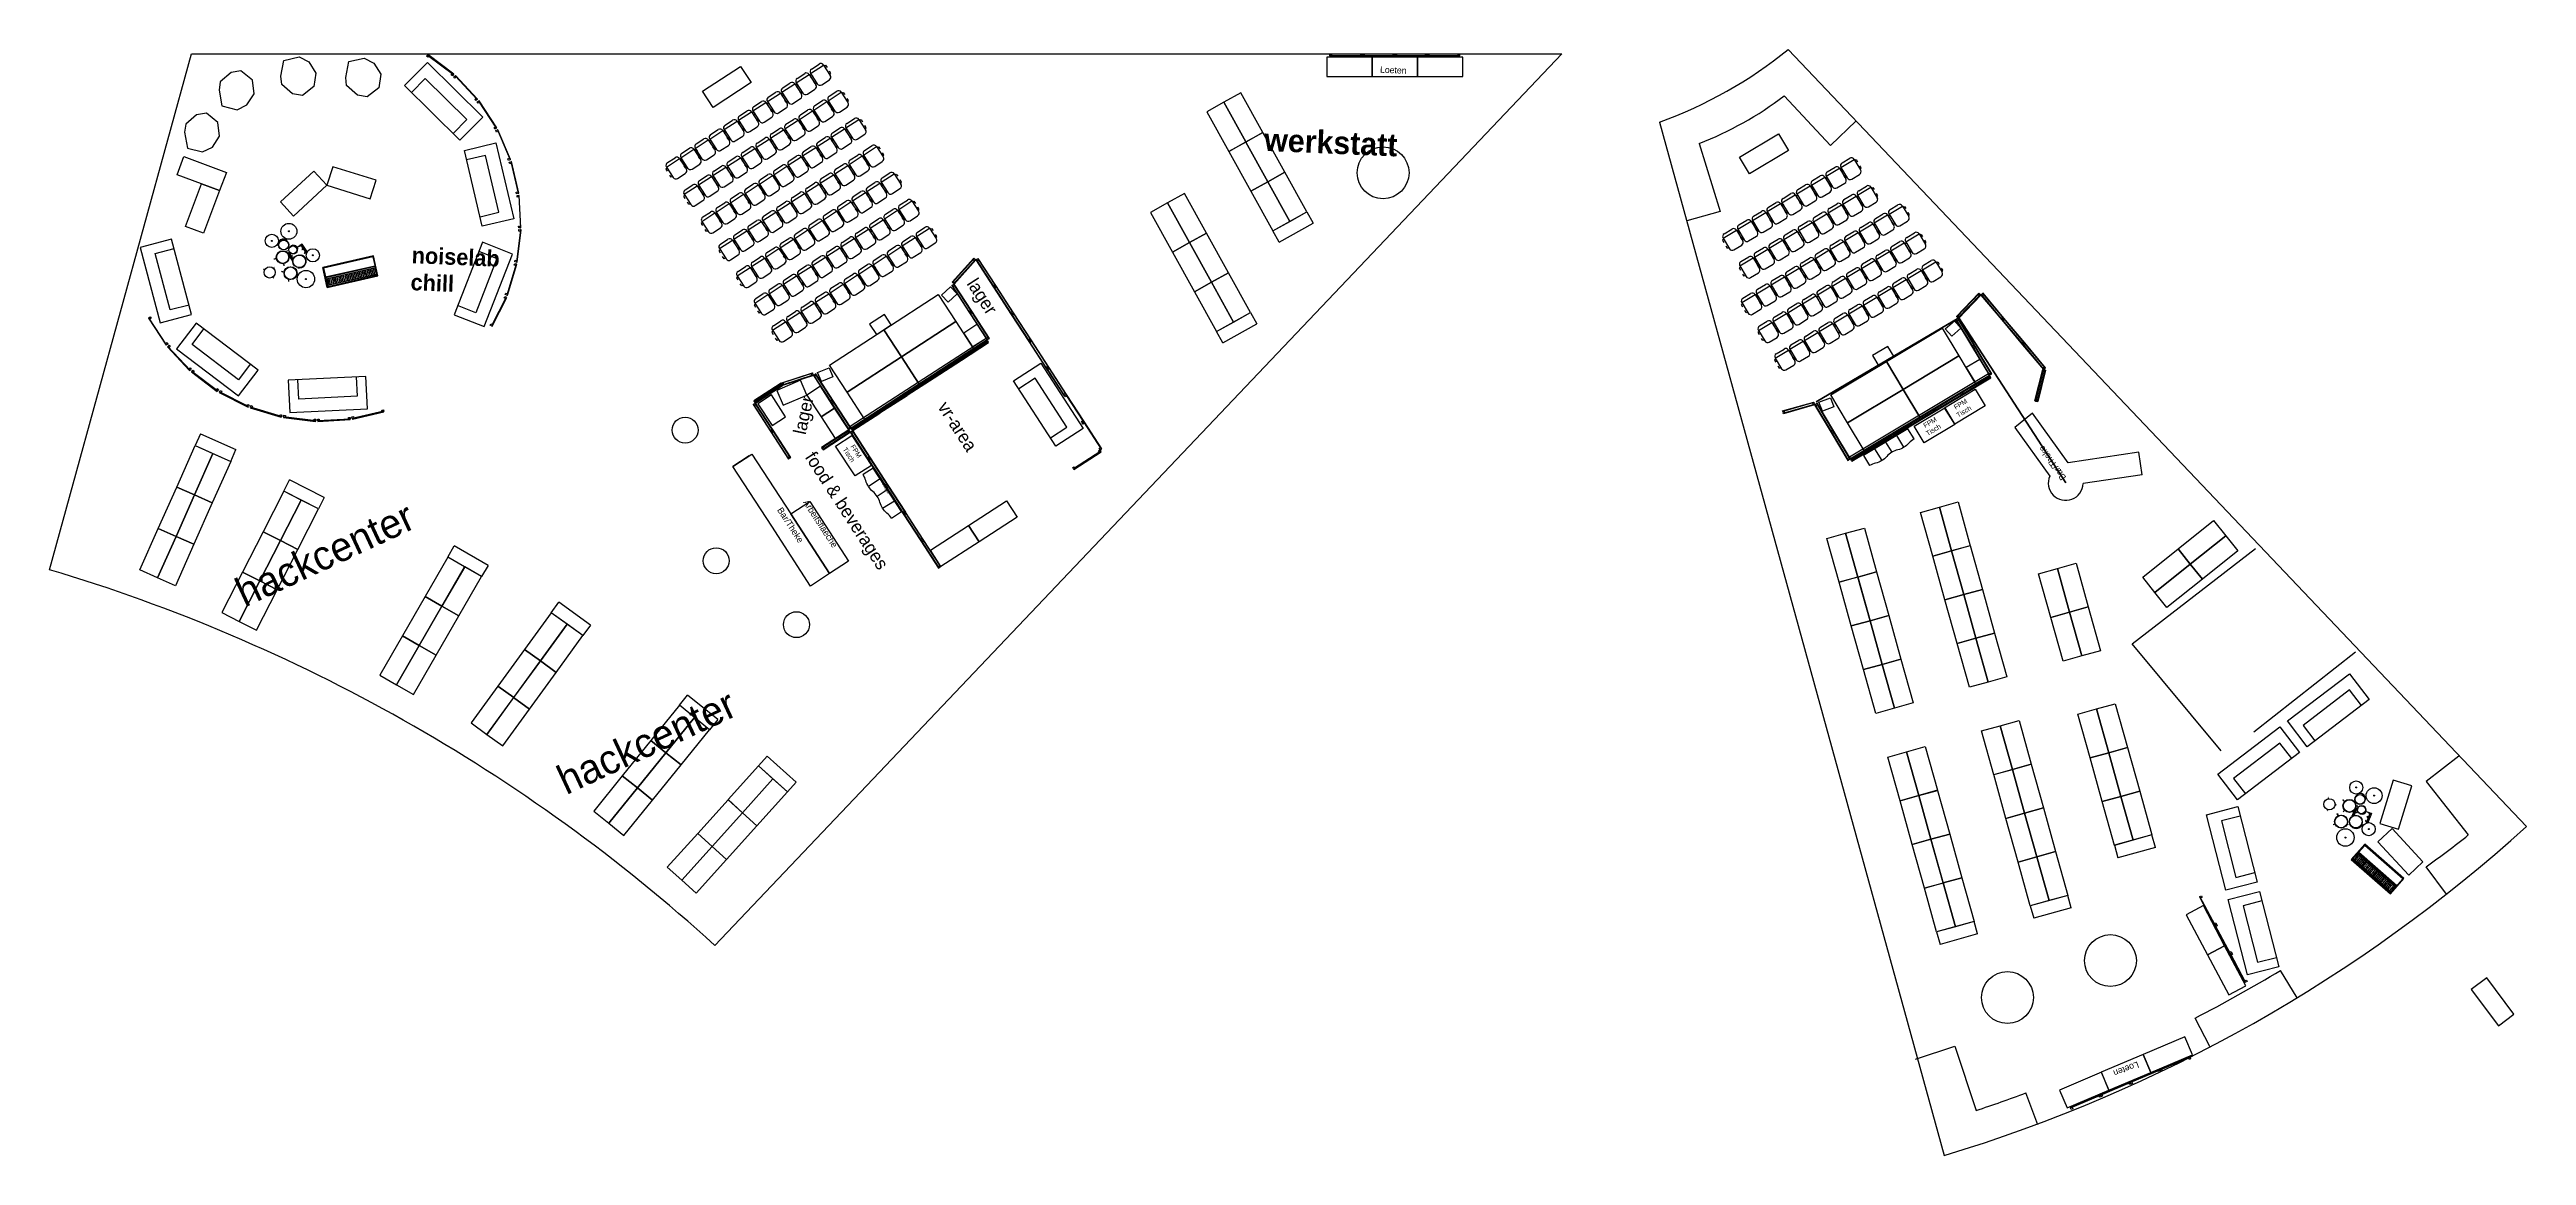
# Model space of a CAD drawing. Header units: millimetres. Extents: x 0 to 764, y -341 to 0.
import ezdxf

# ---------------------------------------------------------------- set-up
doc = ezdxf.new("R2010")
doc.units = ezdxf.units.MM
doc.layers.get('0').update_dxf_attribs({"lineweight": 25, "true_color": 0xffffff})
for name, color, linetype, lineweight, true_color in [('buildup', 2, 'Continuous', 25, 0xffff00), ('CZ.NOISELAB', 7, 'Continuous', 25, 0x000000), ('CZ.THEKE', 7, 'Continuous', 25, 0x000000), ('CZ.WERKSTATT', 7, 'Continuous', 25, 0x000000), ('einhausung lounge', 7, 'Continuous', 25, 0x000000), ('HILFE-radius', 7, 'Continuous', 25, 0x000000), ('text', 7, 'Continuous', 25, 0x000000), ('truss', 30, 'Continuous', 100, 0xff7f00)]:
    doc.layers.add(name, color=color, linetype=linetype, lineweight=lineweight, true_color=true_color)
doc.styles.add('textstyle11', font='')
doc.styles.add('textstyle12', font='')
doc.styles.add('textstyle13', font='')
doc.styles.add('textstyle14', font='')
doc.styles.add('textstyle15', font='')
doc.styles.add('textstyle16', font='')
doc.styles.add('textstyle17', font='')
doc.styles.add('textstyle18', font='')
doc.styles.add('textstyle19', font='')
doc.styles.add('textstyle20', font='')
doc.styles.add('textstyle21', font='')
doc.styles.add('textstyle22', font='')
doc.styles.add('textstyle23', font='')
doc.styles.add('textstyle24', font='')
doc.styles.add('textstyle25', font='')
doc.styles.add('textstyle26', font='')
doc.styles.get('textstyle11').set_extended_font_data('Modern LED Board-7')
doc.styles.get('textstyle12').set_extended_font_data('Modern LED Board-7')
doc.styles.get('textstyle13').set_extended_font_data('Modern LED Board-7')
doc.styles.get('textstyle14').set_extended_font_data('Modern LED Board-7')
doc.styles.get('textstyle15').set_extended_font_data('Modern LED Board-7')
doc.styles.get('textstyle16').set_extended_font_data('Modern LED Board-7')
doc.styles.get('textstyle17').set_extended_font_data('Modern LED Board-7')
doc.styles.get('textstyle18').set_extended_font_data('Modern LED Board-7')
doc.styles.get('textstyle19').set_extended_font_data('Modern LED Board-7')
doc.styles.get('textstyle20').set_extended_font_data('Modern LED Board-7')
doc.styles.get('textstyle21').set_extended_font_data('Modern LED Board-7')
doc.styles.get('textstyle22').set_extended_font_data('Modern LED Board-7')
doc.styles.get('textstyle23').set_extended_font_data('Modern LED Board-7')
doc.styles.get('textstyle24').set_extended_font_data('Modern LED Board-7')
doc.styles.get('textstyle25').set_extended_font_data('Modern LED Board-7')
doc.styles.get('textstyle26').set_extended_font_data('Modern LED Board-7')

# ---------------------------------------------------------------- blocks, each defined once
blk = doc.blocks.new('tisch60x140')
for p, q in [((600, 0), (0, 0)), ((0, 0), (0, -1400)), ((600, -1400), (600, 0)), ((0, -1400), (600, -1400))]:
    blk.add_line(p, q)
blk = doc.blocks.new('buehnenplatte')
for p, q in [((2000, 0), (0, 0)), ((0, 0), (0, -1000)), ((2000, -1000), (2000, 0)), ((0, -1000), (2000, -1000))]:
    blk.add_line(p, q)
blk = doc.blocks.new('trennwand')
for p, q in [((0, 0), (1000, 0)), ((0, -19), (0, 0)), ((1000, 0), (1000, -19)), ((1000, -19), (0, -19)), ((50, -19), (0, -19)), ((0, -19), (0, -69)), ((0, -69), (1000, -69)), ((0, -88), (0, -69)), ((0, -69), (50, -69)), ((1000, -88), (0, -88)), ((50, -69), (50, -19)), ((1000, -18.5), (950, -18.5)), ((950, -18.5), (950, -68.5)), ((950, -68.5), (1000, -68.5)), ((1000, -68.5), (1000, -18.5)), ((1000, -69), (1000, -88))]:
    blk.add_line(p, q)
blk = doc.blocks.new('3ersofa')
for p, q in [((2400, 0), (0, 0)), ((0, 0), (0, -1000)), ((2400, -1000), (2400, 0)), ((300, -1000), (300, -400)), ((300, -400), (2100, -400)), ((2100, -400), (2100, -1000)), ((0, -1000), (2400, -1000))]:
    blk.add_line(p, q)
blk = doc.blocks.new('trennwand niedrig')
for p, q in [((0, -19), (0, 0)), ((0, 0), (1000, 0)), ((1000, 0), (1000, -19)), ((1000, -19), (0, -19)), ((50, -19.5), (0, -19.5)), ((0, -19.5), (0, -69.5)), ((0, -69.5), (50, -69.5)), ((50, -69.5), (50, -19.5)), ((1000, -19), (950, -19)), ((950, -19), (950, -69)), ((950, -69), (1000, -69)), ((1000, -69), (1000, -19))]:
    blk.add_line(p, q)
blk = doc.blocks.new('PA Box')
at = {"layer": 'text'}
for p, q in [((380, 0), (0, 0)), ((0, 0), (0, -300)), ((380, -300), (380, 0)), ((0, -300), (380, -300))]:
    blk.add_line(p, q, dxfattribs=at)
blk = doc.blocks.new('gorm80x50')
for p, q in [((0, 0), (800, 0)), ((0, -500), (0, 0)), ((800, 0), (800, -500)), ((800, -500), (0, -500))]:
    blk.add_line(p, q)
blk = doc.blocks.new('leinwand')
at = {"layer": 'text'}
for p, q in [((0, 0), (50, 0)), ((60, 0), (0, 0)), ((0, 0), (0, 0)), ((0, -5000), (0, 0)), ((50, 0), (50, 0)), ((60, 0), (60, -5000)), ((60, -5000), (0, -5000))]:
    blk.add_line(p, q, dxfattribs=at)
blk = doc.blocks.new('Subwoofer')
at = {"layer": 'text'}
for p, q in [((0, 0), (550, 0)), ((0, -380), (0, 0)), ((550, 0), (550, -380)), ((550, -380), (0, -380))]:
    blk.add_line(p, q, dxfattribs=at)
blk = doc.blocks.new('AMP Rack')
at = {"layer": 'text'}
for p, q in [((520, 0), (0, 0)), ((0, 0), (0, -480)), ((520, -480), (520, 0)), ((0, -480), (520, -480))]:
    blk.add_line(p, q, dxfattribs=at)
blk = doc.blocks.new('regal120x40')
for p, q in [((0, 0), (1200, 0)), ((0, -400), (0, 0)), ((1200, 0), (1200, -400)), ((0, -400), (1200, -400))]:
    blk.add_line(p, q)
blk = doc.blocks.new('drums')
for p, q in [((-130.9, -19.7), (-130.9, 9.8)), ((-130.9, -19.7), (-130.9, 9.6)), ((-128.5, 8.7), (-130.9, 8.7)), ((-130.9, 8.7), (-130.9, 6.8)), ((-130.9, 6.8), (-128.5, 6.8)), ((-128.5, 6.8), (-128.5, 8.7)), ((-124.6, 8), (-128.5, 8)), ((-128.5, 8), (-128.5, 7.5)), ((-128.5, 7.5), (-124.6, 7.5)), ((-126.9, 8), (-126.7, 12.7)), ((-126.9, -5.3), (-126.9, 7.5)), ((-126.9, 6.8), (-126.9, 7.5)), ((-126.4, 8), (-126.4, 13)), ((-126.4, -5.3), (-126.4, 7.5)), ((-126.4, 6.8), (-126.4, 7.5)), ((-122.3, 8.7), (-124.6, 8.7)), ((-124.6, 8.7), (-124.6, 6.8)), ((-124.6, 7.5), (-124.6, 8)), ((-124.6, 6.8), (-122.3, 6.8)), ((-122.3, 6.8), (-122.3, 8.7)), ((-120.7, 22.9), (-116.6, 23)), ((-108.5, 5.7), (-112.1, 8.5)), ((-82.1, 35.7), (-85, 38)), ((-82.5, -5.3), (-82.5, 5.3)), ((-82, -5.3), (-82, 5.7)), ((-80.4, 6.8), (-80.4, 7.4)), ((-78.1, 6.8), (-80.4, 6.8)), ((-79.3, 8.7), (-78.1, 8.7)), ((-78.1, -19.7), (-78.1, 10.6)), ((-78.1, 8.7), (-78.1, 6.8)), ((-72.9, 36.8), (-75.2, 36.8)), ((-50.7, 0.5), (-49.1, 3.9)), ((-49.1, 3.9), (-47.7, 6.8)), ((-38.3, 50.4), (-35.5, 52.9)), ((-38.3, 23.2), (-35.5, 20.7)), ((-35.8, 20.3), (-35.2, 21)), ((-33.4, 18.1), (-35.8, 20.3)), ((-35.5, 52.9), (-33.1, 55.1)), ((-35.5, 20.7), (-33.1, 18.5)), ((-35.2, 21), (-32.8, 18.8)), ((-32.8, 18.8), (-33.4, 18.1)), ((-33.1, 18.4), (-33.4, 18.1)), ((-128.5, -4.6), (-130.9, -4.6)), ((-130.9, -4.6), (-130.9, -6.4)), ((-130.9, -6.4), (-128.5, -6.4)), ((-128.5, -17.8), (-130.9, -17.8)), ((-130.9, -17.8), (-130.9, -19.7)), ((-113.3, -19.7), (-130.9, -19.7)), ((-130.9, -19.7), (-128.5, -19.7)), ((-128.5, -6.4), (-128.5, -4.6)), ((-124.6, -5.3), (-128.5, -5.3)), ((-128.5, -5.3), (-128.5, -5.7)), ((-128.5, -5.7), (-124.6, -5.7)), ((-128.5, -19.7), (-128.5, -17.8)), ((-124.6, -18.5), (-128.5, -18.5)), ((-128.5, -18.5), (-128.5, -19)), ((-128.5, -19), (-124.6, -19)), ((-126.9, -18.5), (-126.9, -5.7)), ((-126.9, -6.4), (-126.9, -5.7)), ((-126.9, -19.7), (-126.9, -19)), ((-126.4, -18.5), (-126.4, -5.7)), ((-126.4, -6.4), (-126.4, -5.7)), ((-126.4, -19.7), (-126.4, -19)), ((-122.3, -4.6), (-124.6, -4.6)), ((-124.6, -4.6), (-124.6, -6.4)), ((-124.6, -5.7), (-124.6, -5.3)), ((-124.6, -6.4), (-122.3, -6.4)), ((-122.3, -17.8), (-124.6, -17.8)), ((-124.6, -17.8), (-124.6, -19.7)), ((-124.6, -19), (-124.6, -18.5)), ((-124.6, -19.7), (-122.3, -19.7)), ((-122.3, -6.4), (-122.3, -4.6)), ((-122.3, -19.7), (-122.3, -17.8)), ((-98, -6.8), (-100.5, -6.8)), ((-98, -32.6), (-100.5, -32.6)), ((-98, -47.9), (-98, -50.9)), ((-86.7, -6.4), (-86.7, -4.6)), ((-86.7, -4.6), (-84.3, -4.6)), ((-84.3, -6.4), (-86.7, -6.4)), ((-86.7, -19.7), (-86.7, -17.8)), ((-86.7, -17.8), (-84.3, -17.8)), ((-84.3, -19.7), (-86.7, -19.7)), ((-78.1, -19.7), (-85.1, -19.7)), ((-84.3, -4.6), (-84.3, -6.4)), ((-84.3, -5.7), (-84.3, -5.3)), ((-84.3, -5.3), (-80.4, -5.3)), ((-80.4, -5.7), (-84.3, -5.7)), ((-84.3, -17.8), (-84.3, -19.7)), ((-84.3, -19), (-84.3, -18.5)), ((-84.3, -18.5), (-80.4, -18.5)), ((-80.4, -19), (-84.3, -19)), ((-79.9, -26), (-82.9, -27.2)), ((-82.5, -18.5), (-82.5, -5.7)), ((-82.5, -6.4), (-82.5, -5.7)), ((-82.5, -19.7), (-82.5, -19)), ((-82, -18.5), (-82, -5.7)), ((-82, -6.4), (-82, -5.7)), ((-82, -19.7), (-82, -19)), ((-80.4, -6.4), (-80.4, -4.6)), ((-80.4, -4.6), (-78.1, -4.6)), ((-80.4, -5.3), (-80.4, -5.7)), ((-78.1, -6.4), (-80.4, -6.4)), ((-80.4, -19.7), (-80.4, -17.8)), ((-80.4, -17.8), (-78.1, -17.8)), ((-80.4, -18.5), (-80.4, -19)), ((-78.1, -19.7), (-80.4, -19.7)), ((-77.7, -25.1), (-79.9, -25.9)), ((-78.1, -4.6), (-78.1, -6.4)), ((-78.1, -17.8), (-78.1, -19.7)), ((-66.7, -47.9), (-66.7, -50.9)), ((-40.5, -24.7), (-37, -26)), ((-37.2, -26.4), (-36.8, -25.5)), ((-34.1, -27.6), (-37.2, -26.4)), ((-37, -26), (-33.9, -27.1)), ((-36.8, -25.5), (-33.8, -26.7)), ((-33.8, -26.7), (-34.1, -27.6)), ((-34, -27.2), (-34.1, -27.6))]:
    blk.add_line(p, q)
for points, elevation in [([(-75.1, 36.9, 1.21, 1.21, 0), (-78.3, 36.9, 1.21, 1.21, 0)], 2.8), ([(-33.1, 55.1, 1.21, 1.21, 0), (-35.5, 53, 1.21, 1.21, 0)], 2.8), ([(-33.1, 18.5, 1.21, 1.21, 0), (-35.5, 20.7, 1.21, 1.21, 0)], 2.8), ([(-0.9, 20.5, 1.21, 1.21, 0), (-1.1, 23.3, 1.21, 1.21, 0)], 1.4), ([(-0.9, 20.5, 1.21, 1.21, 0), (-1.1, 23.3, 1.21, 1.21, 0)], 2.8), ([(-34, -27.2, 1.21, 1.21, 0), (-37, -25.9, 1.21, 1.21, 0)], 2.8), ([(-19.7, -5.6, 1.21, 1.21, 0), (-22.4, -6.5, 1.21, 1.21, 0)], 1.4), ([(-19.7, -5.6, 1.21, 1.21, 0), (-22.4, -6.5, 1.21, 1.21, 0)], 2.8), ([(10, -17.8, 1.21, 1.21, 0), (11.5, -20.3, 1.21, 1.21, 0)], 1.4), ([(10, -17.8, 1.21, 1.21, 0), (11.5, -20.3, 1.21, 1.21, 0)], 2.8)]:
    blk.add_lwpolyline(points, format="xyseb", dxfattribs=dict(elevation=elevation))
for points in [[(-47.7, 6.8, 1.21, 1.21, 0), (-48.9, 4.4, 1.21, 1.21, 0)], [(-0.9, 20.5, 1.21, 1.21, 0), (-1.1, 23.3, 1.21, 1.21, 0)], [(-80.4, -26.2, 1.21, 1.21, 0), (-82.9, -27.2, 1.21, 1.21, 0)], [(-19.7, -5.6, 1.21, 1.21, 0), (-22.4, -6.5, 1.21, 1.21, 0)], [(10, -17.8, 1.21, 1.21, 0), (11.5, -20.3, 1.21, 1.21, 0)]]:
    blk.add_lwpolyline(points, format="xyseb")
for points in [[(-0.8, 17.2), (-0.9, 20.5)], [(-16.6, -4.8), (-19.7, -5.7)], [(8.5, -15), (10.1, -17.8)]]:
    blk.add_lwpolyline(points)
for points, elevation in [([(-0.8, 17.2), (-0.9, 20.5)], 1.4), ([(-0.8, 17.2), (-0.9, 20.5)], 2.8), ([(-16.6, -4.8), (-19.7, -5.7)], 1.4), ([(-16.6, -4.8), (-19.7, -5.7)], 2.8), ([(8.5, -15), (10.1, -17.8)], 1.4), ([(8.5, -15), (10.1, -17.8)], 2.8)]:
    blk.add_lwpolyline(points, dxfattribs=dict(elevation=elevation))
for centre, radius in [((-83, 77.9), 26.9), ((-83, 77.9), 1.48), ((-83, 77.9), 0.867), ((-140.5, 27.7), 20.3), ((-140.5, 27.7), 1.48), ((-140.5, 27.7), 0.867), ((-95.3, 20.7), 20), ((-95.3, 20.7), 19.3), ((-59.2, -17.6), 20), ((-59.2, -17.6), 18.9), ((-52.9, 36.8), 20), ((-52.9, 36.8), 19.3), ((0, 0), 17.2), ((-118.7, -74.5), 24.5), ((-118.7, -74.5), 1.48), ((-118.7, -74.5), 0.867), ((-98, -19.7), 12.9), ((-98, -19.7), 12.2), ((-82.4, -47.9), 15.6), ((-82.4, -47.9), 14.9), ((-58.3, -78.2), 20.3), ((-58.3, -78.2), 1.48), ((-58.3, -78.2), 0.867)]:
    blk.add_circle(centre, radius)
for centre, radius, start, end in [((-96.4, 21.3), 20.2, 55.49611, 219.20299), ((-100.5, -19.7), 12.9, 90, 270), ((-82.4, -50.9), 15.6, 180, 0)]:
    blk.add_arc(centre, radius, start, end)
blk = doc.blocks.new('piano')
at = {"layer": 'text', "color": 0}
for p, q in [((1293, 364), (-311, 364)), ((-311, -267), (-311, 364)), ((1272, 338), (-289, 338)), ((-289, 338), (-289, -243)), ((-289, 60), (1272, 60)), ((-289, 40), (1273, 40)), ((1272, 338), (1272, -243)), ((1293, -267), (1293, 364)), ((-311, -267), (1293, -267)), ((-289, -1), (1272, -1)), ((-289, -204), (1272, -204)), ((-289, -243), (1272, -243)), ((-250, -10), (-250, -204)), ((-200, -10), (-200, -204)), ((-150, -1), (-150, -204)), ((-100, -1), (-100, -204)), ((-50, -10), (-50, -204)), ((0, -10), (0, -204)), ((50, -10), (50, -204)), ((100, -1), (100, -204)), ((150, -1), (150, -204)), ((200, -10), (200, -204)), ((250, -10), (250, -204)), ((300, -1), (300, -204)), ((350, -1), (350, -204)), ((400, -10), (400, -204)), ((450, -10), (450, -204)), ((500, -10), (500, -204)), ((550, -1), (550, -204)), ((600, -1), (600, -204)), ((650, -10), (650, -204)), ((700, -10), (700, -204)), ((750, -1), (750, -204)), ((800, -1), (800, -204)), ((850, -10), (850, -204)), ((900, -10), (900, -204)), ((950, -10), (950, -204)), ((1000, -1), (1000, -204)), ((1050, -10), (1050, -204)), ((1100, -10), (1100, -204)), ((1150, -1), (1150, -204)), ((1200, -1), (1200, -204)), ((1250, -10), (1250, -204))]:
    blk.add_line(p, q, dxfattribs=at)
for points in [[(-249, 0), (-269, 0), (-249, -137), (-269, -137)], [(-200, 0), (-220, 0), (-200, -140), (-220, -140)], [(-50, 0), (-70, 0), (-50, -140), (-70, -140)], [(0, 0), (-20, 0), (0, -140), (-20, -140)], [(50, 0), (30, 0), (50, -140), (30, -140)], [(200, 0), (180, 0), (200, -140), (180, -140)], [(250, 0), (230, 0), (250, -140), (230, -140)], [(400, 0), (380, 0), (400, -140), (380, -140)], [(450, 0), (430, 0), (450, -140), (430, -140)], [(500, 0), (480, 0), (500, -140), (480, -140)], [(650, 0), (630, 0), (650, -140), (630, -140)], [(700, 0), (680, 0), (700, -140), (680, -140)], [(850, 0), (830, 0), (850, -140), (830, -140)], [(900, 0), (880, 0), (900, -140), (880, -140)], [(950, 0), (930, 0), (950, -140), (930, -140)], [(1050, 0), (1030, 0), (1050, -140), (1030, -140)], [(1100, 0), (1080, 0), (1100, -140), (1080, -140)], [(1250, 0), (1230, 0), (1250, -140), (1230, -140)]]:
    blk.add_trace(points, dxfattribs=at)
blk = doc.blocks.new('sitzsack')
blk.add_lwpolyline([(0, 0), (-3.36, -2.86), (-3.7, -5.38), (-2.86, -10.26), (1.85, -11.44), (4.88, -9.93), (7.07, -6.56), (6.56, -2.36), (3.03, 0.5), (0, 0)])
blk = doc.blocks.new('messestuhl')
at = {"layer": 'einhausung lounge'}
for p, q in [((2, 0), (4.8, 0)), ((1, -1.4), (0.5, -1.4)), ((0.5, -1.4), (0.5, -2.2)), ((0.5, -4.4), (0.5, -3.6)), ((1, -4.4), (0.5, -4.4)), ((1, -1), (1, -4.8)), ((1, -1), (5.8, -1)), ((2, -5.8), (4.8, -5.8)), ((5.8, -1), (5.8, -4.8)), ((5.8, -1.4), (6.3, -1.4)), ((5.8, -4.4), (6.3, -4.4)), ((6.3, -1.4), (6.3, -2.2)), ((6.3, -4.4), (6.3, -3.6))]:
    blk.add_line(p, q, dxfattribs=at)
for centre, start, end in [((2, -1), 90, 180), ((4.8, -1), 0, 90), ((2, -4.8), 180, 270), ((4.8, -4.8), 270, 0)]:
    blk.add_arc(centre, 1, start, end, dxfattribs=at)
blk = doc.blocks.new('regal')
at = {"layer": 'einhausung lounge'}
for p, q in [((-0.25, 0.01), (-3.42, -1.89)), ((7.99, -13.7), (-0.25, 0.01)), ((1.81, -3.42), (-1.88, -5.63)), ((3.87, -6.84), (0.7, -8.75)), ((2.24, -12.49), (5.93, -10.27)), ((4.82, -15.61), (7.99, -13.7))]:
    blk.add_line(p, q, dxfattribs=at)
at = {"layer": 'einhausung lounge', "flags": 128}
for points in [[(3.53, -14.05, -0.15), (1.47, -10.62, 0.15), (-0.59, -7.19, -0.15), (-2.65, -3.76, 0.074583), (-3.42, -1.89)], [(4.82, -15.61, 0.074583), (3.53, -14.05)]]:
    blk.add_lwpolyline(points, format="xyb", dxfattribs=at)
blk = doc.blocks.new('fpmtisch')
at = {"layer": 'einhausung lounge'}
for p, q in [((-5.14, -3.09), (0, 0)), ((0, 0), (5.67, -9.43)), ((0.52, -12.52), (-5.14, -3.09)), ((5.67, -9.43), (0.52, -12.52))]:
    blk.add_line(p, q, dxfattribs=at)
at = {"layer": 'einhausung lounge', "insert": (-0.56, -8.45), "char_height": 0.01, "attachment_point": 9, "rotation": 301, "style": 'textstyle11'}
blk.add_mtext('\\fDrescher Grotesk BT|b0|i0|c0|p0;\\H1.5;FPM\\PTisch', dxfattribs=at)

msp = doc.modelspace()

# ---------------------------------------------------------------- linework, layer by layer
for p, q in [((0, -160), (43.8, -0.86)), ((43.8, -0.86), (466.54, -0.86)), ((205.21, -275.92), (466.54, -0.86)), ((242.51, -121.86), (247.54, -118.6)), ((248.5, -131.09), (242.51, -121.86)), ((247.54, -118.6), (253.53, -127.82)), ((210.81, -128.14), (216.68, -124.33)), ((215.84, -124.87), (210.81, -128.14)), ((222.79, -146.59), (210.81, -128.14)), ((216.68, -124.33), (228.66, -142.78)), ((253.53, -127.82), (248.5, -131.09)), ((254.07, -128.66), (250.97, -130.67)), ((262.79, -142.08), (254.07, -128.66)), ((256.25, -132.01), (252.65, -134.36)), ((258.43, -135.37), (255.33, -137.38)), ((228.66, -142.78), (234.53, -138.96)), ((240.65, -161.23), (228.66, -142.78)), ((228.66, -142.78), (240.65, -161.23)), ((234.53, -138.96), (246.52, -157.41)), ((257, -141.07), (260.61, -138.72)), ((259.69, -144.09), (262.79, -142.08)), ((234.78, -165.04), (222.79, -146.59)), ((246.52, -157.41), (240.65, -161.23)), ((240.65, -161.23), (234.78, -165.04))]:
    msp.add_line(p, q)
at = {"flags": 128}
for points in [[(258.34, -142.58, -0.15), (256.17, -139.22, 0.15), (253.99, -135.87, -0.15), (251.81, -132.51, 0.074583), (250.97, -130.67)], [(259.69, -144.09, 0.074583), (258.34, -142.58)]]:
    msp.add_lwpolyline(points, format="xyb", dxfattribs=at)
for centre, radius in [((411.38, -37.56), 8), ((196.06, -116.95), 4), ((205.67, -157.24), 4), ((230.4, -176.96), 4)]:
    msp.add_circle(centre, radius)
msp.add_arc((-151.71, -668.17), 530.33, 47.70018, 73.37767)
at = {"layer": 'buildup'}
for p, q in [((536.37, 0.47), (764.1, -239.23)), ((535.07, -13.84), (549.39, -29.13)), ((496.69, -21.95), (584.42, -340.72)), ((549.39, -29.13), (557.31, -21.57)), ((508.9, -28.48), (515.36, -49.51)), ((515.36, -49.51), (505.05, -52.35)), ((743.27, -217.56), (733.21, -225.39)), ((733.21, -225.39), (746.15, -241.85)), ((739.39, -260.13), (733.21, -251.67)), ((693.39, -292.13), (688.27, -283.61)), ((666.39, -307.13), (661.86, -298.36)), ((575.66, -311.05), (587.74, -306.97)), ((587.74, -306.97), (594.35, -326.83)), ((613.32, -331.26), (609.68, -321.44))]:
    msp.add_line(p, q, dxfattribs=at)
for centre, radius, start, end in [((448.72, 109.31), 139.75, 290.07595, 308.84577), ((471.83, 68.51), 103.83, 290.91541, 307.51909), ((448.72, 109.31), 470.05, 286.78038, 312.14134), ((455.58, 127.63), 470.05, 306.20249, 308.18294), ((446, 119.19), 470.05, 297.33799, 301.0258), ((446, 119.19), 470.05, 288.39776, 290.37821)]:
    msp.add_arc(centre, radius, start, end, dxfattribs=at)
at = {"layer": 'CZ.THEKE'}
for p, q in [((611.73, -111.67), (606.29, -116.11)), ((622.73, -127.05), (611.73, -111.67)), ((606.29, -116.11), (617.04, -131.13)), ((644.49, -123.77), (622.73, -127.05)), ((645.53, -130.69), (644.49, -123.77)), ((645.53, -130.69), (627.31, -133.44))]:
    msp.add_line(p, q, dxfattribs=at)
at = {"layer": 'HILFE-radius'}
for p, q in [((642.42, -182.84), (680.53, -153.5)), ((669.88, -215.9), (642.42, -182.84)), ((680, -210), (711.37, -185.34))]:
    msp.add_line(p, q, dxfattribs=at)
for centre in [(635.76, -280.6), (604, -292)]:
    msp.add_circle(centre, 8, dxfattribs=at)
msp.add_arc((621.96, -133.26), 5.36, 156.58016, 358.01874, dxfattribs=at)
at = {"layer": 'truss'}
for p, q in [((544.96, -108.26), (588.96, -82.26)), ((588.96, -82.26), (621.96, -133.26))]:
    msp.add_line(p, q, dxfattribs=at)

# ---------------------------------------------------------------- block references
for p in [(56.03, -6.65), (45.38, -19.69)]:
    msp.add_blockref('sitzsack', p)
at = {"yscale": -1, "rotation": 359.005076232726}
for p in [(74.98, -13.21), (94.97, -13.56)]:
    msp.add_blockref('sitzsack', p, dxfattribs=at)
for name, p, xscale, yscale, zscale, rotation in [('3ersofa', (133.65, -20.41), 0.01, -0.01, 0.01, 135.3332550263468), ('tisch60x140', (394, -7.9), 0.01, 0.01, 0.01, 89.99999999999994), ('trennwand niedrig', (395, -1.7), 0.01, -0.01, 0.01, 360), ('trennwand niedrig', (405, -1.7), 0.01, -0.01, 0.01, 360), ('tisch60x140', (408, -7.9), 0.01, 0.01, 0.01, 89.99999999999994), ('trennwand niedrig', (415, -1.7), 0.01, -0.01, 0.01, 360), ('tisch60x140', (422, -7.9), 0.01, 0.01, 0.01, 89.99999999999994), ('trennwand niedrig', (425, -1.7), 0.01, -0.01, 0.01, 360), ('tisch60x140', (362.25, -15.81), 0.01, 0.01, 0.01, 28.99999999999998), ('tisch60x140', (357, -18.72), 0.01, 0.01, 0.01, 28.99999999999998), ('3ersofa', (143.23, -51.72), 0.01, -0.01, 0.01, 103.3332550263468), ('tisch60x140', (363.79, -30.97), 0.01, 0.01, 0.01, 28.99999999999998), ('tisch60x140', (369.03, -28.06), 0.01, 0.01, 0.01, 28.99999999999998), ('tisch60x140', (52.45, -43.07), 0.01, -0.01, 0.01, 69.48099776149797), ('tisch60x140', (75.29, -50.93), 0.01, 0.01, 0.01, 132.7968473278092), ('tisch60x140', (85.57, -41.42), 0.01, 0.01, 0.01, 72.79684732780925), ('tisch60x140', (375.82, -40.3), 0.01, 0.01, 0.01, 28.99999999999998), ('tisch60x140', (52.45, -43.07), 0.01, -0.01, 0.01, 159.480997761498), ('tisch60x140', (344.88, -46.86), 0.01, 0.01, 0.01, 28.99999999999998), ('tisch60x140', (370.57, -43.21), 0.01, 0.01, 0.01, 28.99999999999998), ('drums', (67.9, -68.3), 0.1, 0.1, 0.1, 212.7968473278093), ('tisch60x140', (339.63, -49.77), 0.01, 0.01, 0.01, 28.99999999999998), ('regal120x40', (377.36, -55.46), 0.01, 0.01, 0.01, 28.99999999999998), ('3ersofa', (34.12, -83.81), 0.01, 0.01, 0.01, 104.7968473278092), ('3ersofa', (142.84, -62.62), 0.01, 0.01, 0.01, 248.671821206379), ('tisch60x140', (346.42, -62.01), 0.01, 0.01, 0.01, 28.99999999999998), ('tisch60x140', (351.67, -59.1), 0.01, 0.01, 0.01, 28.99999999999998), ('piano', (88.12, -69.62), 0.01, 0.01, 0.01, 12.79684732780907), ('trennwand', (285.1, -63.87), 0.01, -0.01, 0.01, 228.0000000000005), ('trennwand', (291.94, -72.36), 0.01, -0.01, 0.01, 123.0000000000006), ('tisch60x140', (358.45, -71.35), 0.01, 0.01, 0.01, 28.99999999999998), ('buehnenplatte', (274.14, -75.09), 0.01, -0.01, 0.01, 213), ('PA Box', (277.18, -77.48), 0.01, -0.01, 0.01, 43.00000000000069), ('trennwand', (284.51, -80.28), 0.01, -0.01, 0.01, 123.0000000000006), ('trennwand', (297.39, -80.75), 0.01, -0.01, 0.01, 123.0000000000006), ('tisch60x140', (353.21, -74.26), 0.01, 0.01, 0.01, 28.99999999999998), ('3ersofa', (58.27, -106.39), 0.01, 0.01, 0.01, 142.7968473278092), ('Subwoofer', (255.06, -87.48), 0.01, -0.01, 0.01, 33), ('buehnenplatte', (279.58, -83.48), 0.01, -0.01, 0.01, 213), ('trennwand', (289.96, -88.66), 0.01, -0.01, 0.01, 123.0000000000006), ('trennwand', (302.84, -89.14), 0.01, -0.01, 0.01, 123.0000000000006), ('regal120x40', (359.99, -86.5), 0.01, 0.01, 0.01, 28.99999999999998), ('buehnenplatte', (257.36, -85.98), 0.01, -0.01, 0.01, 213), ('leinwand', (289.22, -89.14), 0.01, -0.01, 0.01, 123.0000000000006), ('trennwand', (289.22, -89.14), 0.01, -0.01, 0.01, 213), ('AMP Rack', (288.9, -88.64), 0.01, -0.01, 0.01, 123.0000000000006), ('trennwand', (308.28, -97.52), 0.01, -0.01, 0.01, 123.0000000000006), ('trennwand', (225.88, -102.33), 0.01, 0.01, 0.01, 18.00000000000051), ('PA Box', (238.13, -101.98), 0.01, -0.01, 0.01, 23.00000000000071), ('buehnenplatte', (262.81, -94.37), 0.01, -0.01, 0.01, 213), ('trennwand', (280.84, -94.59), 0.01, -0.01, 0.01, 213), ('3ersofa', (318.85, -116.4), 0.01, -0.01, 0.01, 123.0000000000006), ('trennwand', (313.73, -105.91), 0.01, -0.01, 0.01, 123.0000000000006), ('3ersofa', (98.05, -110.36), 0.01, 0.01, 0.01, 182.8456869426276), ('trennwand', (225.67, -102.43), 0.01, -0.01, 0.01, 213), ('gorm80x50', (227.08, -112.8), 0.01, -0.01, 0.01, 123.0000000000006), ('gorm80x50', (231.69, -101.55), 0.01, -0.01, 0.01, 203.0000000000006), ('gorm80x50', (242.19, -110.14), 0.01, -0.01, 0.01, 123.0000000000006), ('trennwand', (241.84, -107.99), 0.01, -0.01, 0.01, 123.0000000000006), ('trennwand', (264.06, -105.48), 0.01, -0.01, 0.01, 213), ('trennwand', (272.45, -100.03), 0.01, -0.01, 0.01, 213), ('trennwand niedrig', (319.17, -114.3), 0.01, -0.01, 0.01, 123.0000000000006), ('trennwand', (223.21, -117), 0.01, -0.01, 0.01, 123.0000000000006), ('gorm80x50', (246.55, -116.85), 0.01, -0.01, 0.01, 123.0000000000006), ('trennwand', (247.29, -116.37), 0.01, -0.01, 0.01, 123.0000000000006), ('trennwand', (255.68, -110.93), 0.01, -0.01, 0.01, 213), ('trennwand niedrig', (324.62, -122.68), 0.01, -0.01, 0.01, 123.0000000000006), ('tisch60x140', (39.24, -134.51), 0.01, -0.01, 0.01, 335.9999999999994), ('regal120x40', (44.93, -121.72), 0.01, -0.01, 0.01, 335.9999999999994), ('trennwand', (228.65, -125.39), 0.01, -0.01, 0.01, 123.0000000000006), ('trennwand', (246.55, -116.85), 0.01, -0.01, 0.01, 213), ('trennwand', (253.21, -125.5), 0.01, -0.01, 0.01, 123.0000000000006), ('tisch60x140', (44.72, -136.95), 0.01, -0.01, 0.01, 335.9999999999994), ('trennwand', (258.66, -133.88), 0.01, -0.01, 0.01, 123.0000000000006), ('trennwand niedrig', (316.03, -129.09), 0.01, -0.01, 0.01, 33), ('tisch60x140', (33.54, -147.3), 0.01, -0.01, 0.01, 335.9999999999994), ('tisch60x140', (39.02, -149.74), 0.01, -0.01, 0.01, 335.9999999999994), ('tisch60x140', (71.24, -151.01), 0.01, 0.01, 0.01, 153.0000000000001), ('regal120x40', (82.94, -141.26), 0.01, 0.01, 0.01, 153.0000000000001), ('trennwand', (264.11, -142.27), 0.01, -0.01, 0.01, 123.0000000000006), ('tisch60x140', (76.58, -153.74), 0.01, 0.01, 0.01, 153.0000000000001), ('trennwand', (269.55, -150.66), 0.01, -0.01, 0.01, 123.0000000000006), ('tisch60x140', (298.48, -143.79), 0.01, -0.01, 0.01, 123.0000000000006), ('tisch60x140', (27.85, -160.09), 0.01, -0.01, 0.01, 335.9999999999994), ('tisch60x140', (33.33, -162.53), 0.01, -0.01, 0.01, 335.9999999999994), ('tisch60x140', (64.88, -163.49), 0.01, 0.01, 0.01, 153.0000000000001), ('tisch60x140', (70.23, -166.21), 0.01, 0.01, 0.01, 153.0000000000001), ('regal120x40', (133.26, -162.14), 0.01, 0.01, 0.01, 150), ('trennwand', (275, -159.04), 0.01, -0.01, 0.01, 123.0000000000006), ('tisch60x140', (286.74, -151.42), 0.01, -0.01, 0.01, 123.0000000000006), ('tisch60x140', (121.06, -171.26), 0.01, 0.01, 0.01, 150), ('tisch60x140', (126.26, -174.26), 0.01, 0.01, 0.01, 150), ('tisch60x140', (58.53, -175.96), 0.01, 0.01, 0.01, 153.0000000000001), ('tisch60x140', (63.87, -178.69), 0.01, 0.01, 0.01, 153.0000000000001), ('tisch60x140', (114.06, -183.38), 0.01, 0.01, 0.01, 150), ('tisch60x140', (119.26, -186.38), 0.01, 0.01, 0.01, 150), ('tisch60x140', (151.41, -188.15), 0.01, 0.01, 0.01, 144), ('regal120x40', (164.49, -180.35), 0.01, 0.01, 0.01, 144), ('tisch60x140', (107.06, -195.51), 0.01, 0.01, 0.01, 150), ('tisch60x140', (156.26, -191.68), 0.01, 0.01, 0.01, 144), ('tisch60x140', (112.26, -198.51), 0.01, 0.01, 0.01, 150), ('tisch60x140', (143.18, -199.48), 0.01, 0.01, 0.01, 144), ('tisch60x140', (148.03, -203), 0.01, 0.01, 0.01, 144), ('tisch60x140', (134.95, -210.8), 0.01, 0.01, 0.01, 144), ('tisch60x140', (139.8, -214.33), 0.01, 0.01, 0.01, 144), ('tisch60x140', (190.14, -216.47), 0.01, 0.01, 0.01, 141), ('tisch60x140', (194.81, -220.24), 0.01, 0.01, 0.01, 141), ('regal120x40', (203.62, -209.36), 0.01, 0.01, 0.01, 141), ('tisch60x140', (181.33, -227.35), 0.01, 0.01, 0.01, 141), ('tisch60x140', (186, -231.12), 0.01, 0.01, 0.01, 141), ('tisch60x140', (213.78, -234.97), 0.01, 0.01, 0.01, 138), ('regal120x40', (227.61, -228.58), 0.01, 0.01, 0.01, 138), ('tisch60x140', (172.52, -238.23), 0.01, 0.01, 0.01, 141), ('tisch60x140', (177.19, -242), 0.01, 0.01, 0.01, 141), ('tisch60x140', (218.24, -238.99), 0.01, 0.01, 0.01, 138), ('tisch60x140', (204.41, -245.38), 0.01, 0.01, 0.01, 138), ('tisch60x140', (208.87, -249.39), 0.01, 0.01, 0.01, 138), ('tisch60x140', (195.04, -255.78), 0.01, 0.01, 0.01, 138), ('tisch60x140', (199.5, -259.8), 0.01, 0.01, 0.01, 138)]:
    msp.add_blockref(name, p, dxfattribs=dict(xscale=xscale, yscale=yscale, zscale=zscale, rotation=rotation))
at = {"layer": 'CZ.NOISELAB'}
for name, p, xscale, yscale, zscale, rotation in [('drums', (703.33, -232.37, -0.14), 0.1, 0.1, 0.1, 158.7968473278093), ('tisch60x140', (723.01, -224.93, -0.14), 0.01, 0.01, 0.01, 342.7968473278093), ('tisch60x140', (718.27, -243.93, -0.14), 0.01, 0.01, 0.01, 42.79684732780919), ('piano', (714.15, -249.5, -0.14), 0.01, 0.01, 0.01, 318.7968473278091)]:
    msp.add_blockref(name, p, dxfattribs=dict(at, xscale=xscale, yscale=yscale, zscale=zscale, rotation=rotation))
at = {"layer": 'CZ.THEKE', "rotation": 90}
for name, p in [('fpmtisch', (584.62, -110.02)), ('fpmtisch', (575.2, -115.69)), ('regal', (559.57, -124.49))]:
    msp.add_blockref(name, p, dxfattribs=at)
at = {"layer": 'CZ.WERKSTATT', "xscale": 0.01, "zscale": 0.01}
for name, p, yscale, rotation in [('tisch60x140', (659.13, -266.46), 0.01, 27.99999999999989), ('trennwand niedrig', (663.2, -260.9), -0.01, 298), ('trennwand niedrig', (667.89, -269.73), -0.01, 298), ('tisch60x140', (665.7, -278.82), 0.01, 27.99999999999989), ('trennwand niedrig', (672.59, -278.55), -0.01, 298), ('tisch60x140', (658.73, -304.13), 0.01, 292.9999999999999), ('tisch60x140', (645.84, -309.6), 0.01, 292.9999999999999), ('trennwand niedrig', (660.23, -310.23), -0.01, 203), ('tisch60x140', (632.96, -315.07), 0.01, 292.9999999999999), ('trennwand niedrig', (641.82, -318.04), -0.01, 203), ('trennwand niedrig', (651.03, -314.14), -0.01, 203), ('trennwand niedrig', (632.62, -321.95), -0.01, 203)]:
    msp.add_blockref(name, p, dxfattribs=dict(at, yscale=yscale, rotation=rotation))
at = {"layer": 'einhausung lounge', "xscale": 0.01, "zscale": 0.01}
for name, p, yscale, rotation in [('trennwand niedrig', (124.69, -7.09), -0.01, 143), ('trennwand niedrig', (132.06, -14.82), -0.01, 133), ('tisch60x140', (216.45, -9.75), -0.01, 123), ('trennwand niedrig', (137.97, -23.7), -0.01, 123), ('trennwand niedrig', (142.24, -33.48), -0.01, 113), ('tisch60x140', (536.45, -30.7), -0.01, 121), ('trennwand niedrig', (144.76, -43.85), -0.01, 103), ('trennwand niedrig', (145.44, -54.5), -0.01, 93.00000000000001), ('trennwand niedrig', (144.25, -65.11), -0.01, 82.99999999999997), ('trennwand niedrig', (141.24, -75.35), -0.01, 72.99999999999999), ('trennwand niedrig', (136.5, -84.91), -0.01, 63), ('trennwand', (595.18, -74.67), -0.01, 226.0000000000005), ('trennwand', (602.9, -82.37), -0.01, 130.0000000000006), ('trennwand niedrig', (30.49, -82.37), -0.01, 303), ('PA Box', (586.79, -87.99), -0.01, 41.00000000000068), ('trennwand', (594.01, -91.05), -0.01, 121.0000000000006), ('trennwand', (609.33, -90.03), -0.01, 130.0000000000006), ('trennwand niedrig', (36.4, -91.26), -0.01, 312.9999999999999), ('Subwoofer', (564.32, -97.22), -0.01, 31), ('buehnenplatte', (583.82, -85.5), -0.01, 211), ('trennwand', (599.16, -99.62), -0.01, 121.0000000000006), ('trennwand', (615.76, -97.69), -0.01, 130.0000000000006), ('trennwand niedrig', (43.76, -98.98), -0.01, 323), ('buehnenplatte', (566.68, -95.8), -0.01, 211), ('buehnenplatte', (588.97, -94.07), -0.01, 211), ('AMP Rack', (598.1, -99.56), -0.01, 121.0000000000006), ('trennwand', (612.49, -107.92), 0.01, 75.99999999999854), ('trennwand niedrig', (52.36, -105.31), -0.01, 333), ('PA Box', (546.9, -111.12), -0.01, 21.00000000000071), ('buehnenplatte', (571.83, -104.38), -0.01, 211), ('leinwand', (598.41, -100.07), -0.01, 121.0000000000006), ('trennwand', (589.84, -105.22), -0.01, 211), ('trennwand', (598.41, -100.07), -0.01, 211), ('trennwand niedrig', (61.92, -110.05), -0.01, 343.0000000000001), ('trennwand niedrig', (72.16, -113.06), -0.01, 353), ('trennwand niedrig', (82.76, -114.24), -0.01, 2.999999999999991), ('trennwand niedrig', (93.42, -113.57), -0.01, 12.99999999999999), ('trennwand', (534.64, -111.04), 0.01, 16.00000000000152), ('trennwand', (550.4, -117.25), -0.01, 121.0000000000006), ('trennwand', (581.27, -110.37), -0.01, 211), ('trennwand', (555.55, -125.82), -0.01, 121.0000000000006), ('trennwand', (564.12, -120.67), -0.01, 211), ('trennwand', (572.69, -115.52), -0.01, 211)]:
    msp.add_blockref(name, p, dxfattribs=dict(at, yscale=yscale, rotation=rotation))
at = {"layer": 'einhausung lounge'}
for p, rotation in [((228.94, -9.53), 33), ((233.38, -6.64), 33), ((215.6, -18.19), 33), ((220.05, -15.3), 33), ((224.49, -12.42), 33), ((234.38, -17.92), 33), ((238.83, -15.03), 33), ((206.71, -23.96), 33), ((211.16, -21.08), 33), ((225.49, -23.69), 33), ((229.94, -20.8), 33), ((239.83, -26.3), 33), ((244.28, -23.42), 33), ((193.38, -32.62), 33), ((197.82, -29.74), 33), ((202.27, -26.85), 33), ((212.16, -32.35), 33), ((216.6, -29.46), 33), ((221.05, -26.58), 33), ((230.94, -32.08), 33), ((235.39, -29.19), 33), ((249.72, -31.8), 33), ((188.93, -35.51), 33), ((198.82, -41.01), 33), ((203.27, -38.12), 33), ((207.71, -35.24), 33), ((217.61, -40.74), 33), ((222.05, -37.85), 33), ((226.5, -34.96), 33), ((236.39, -40.46), 33), ((240.83, -37.58), 33), ((245.28, -34.69), 33), ((255.17, -40.19), 33), ((542.15, -41.01), 31), ((546.7, -38.28), 31), ((551.24, -35.55), 31), ((194.38, -43.9), 33), ((208.72, -46.51), 33), ((213.16, -43.62), 33), ((223.05, -49.12), 33), ((227.5, -46.24), 33), ((231.94, -43.35), 33), ((241.83, -48.85), 33), ((246.28, -45.96), 33), ((250.72, -43.08), 33), ((260.61, -48.58), 33), ((533.07, -46.47), 31), ((537.61, -43.74), 31), ((551.85, -46.85), 31), ((556.39, -44.12), 31), ((199.83, -52.28), 33), ((204.27, -49.4), 33), ((214.16, -54.9), 33), ((218.61, -52.01), 33), ((232.94, -54.62), 33), ((237.39, -51.74), 33), ((251.72, -54.35), 33), ((256.17, -51.46), 33), ((519.44, -54.66), 31), ((523.98, -51.93), 31), ((528.53, -49.2), 31), ((538.22, -55.04), 31), ((542.76, -52.31), 31), ((547.3, -49.58), 31), ((557, -55.42), 31), ((561.54, -52.69), 31), ((566.08, -49.96), 31), ((205.27, -60.67), 33), ((209.72, -57.78), 33), ((219.61, -63.28), 33), ((224.05, -60.4), 33), ((228.5, -57.51), 33), ((238.39, -63.01), 33), ((242.83, -60.12), 33), ((247.28, -57.24), 33), ((257.17, -62.74), 33), ((261.62, -59.85), 33), ((266.06, -56.96), 33), ((514.9, -57.39), 31), ((524.59, -63.23), 31), ((529.13, -60.5), 31), ((533.68, -57.77), 31), ((543.37, -63.61), 31), ((547.91, -60.88), 31), ((552.46, -58.15), 31), ((562.15, -63.99), 31), ((566.69, -61.26), 31), ((571.23, -58.53), 31), ((210.72, -69.06), 33), ((215.16, -66.17), 33), ((225.05, -71.67), 33), ((229.5, -68.78), 33), ((233.94, -65.9), 33), ((243.84, -71.4), 33), ((248.28, -68.51), 33), ((252.73, -65.62), 33), ((520.05, -65.96), 31), ((529.74, -71.8), 31), ((534.28, -69.07), 31), ((538.83, -66.34), 31), ((553.06, -69.45), 31), ((557.61, -66.72), 31), ((571.84, -69.84), 31), ((576.38, -67.11), 31), ((216.16, -77.44), 33), ((220.61, -74.56), 33), ((234.95, -77.17), 33), ((239.39, -74.28), 33), ((520.65, -77.26), 31), ((525.2, -74.53), 31), ((539.43, -77.64), 31), ((543.98, -74.91), 31), ((548.52, -72.18), 31), ((558.21, -78.02), 31), ((562.76, -75.29), 31), ((567.3, -72.56), 31), ((221.61, -85.83), 33), ((226.06, -82.94), 33), ((230.5, -80.06), 33), ((525.8, -85.83), 31), ((530.35, -83.1), 31), ((534.89, -80.37), 31), ((544.58, -86.21), 31), ((549.13, -83.48), 31), ((553.67, -80.75), 31), ((530.96, -94.4), 31), ((535.5, -91.67), 31), ((540.04, -88.94), 31)]:
    msp.add_blockref('messestuhl', p, dxfattribs=dict(at, rotation=rotation))
at = {"layer": 'HILFE-radius', "xscale": 0.01, "zscale": 0.01}
for name, p, yscale, rotation in [('tisch60x140', (582.98, -140.72), -0.01, 195.5807049232452), ('tisch60x140', (588.76, -139.11), -0.01, 195.5807049232452), ('tisch60x140', (671.34, -149.54), -0.01, 128.5807049232452), ('tisch60x140', (554.08, -148.78), -0.01, 195.5807049232452), ('tisch60x140', (559.86, -147.17), -0.01, 195.5807049232452), ('tisch60x140', (592.52, -152.59), -0.01, 195.5807049232452), ('tisch60x140', (675.09, -154.23), -0.01, 128.5807049232452), ('tisch60x140', (586.74, -154.2), -0.01, 195.5807049232452), ('tisch60x140', (619.4, -159.63), -0.01, 195.5807049232452), ('tisch60x140', (625.18, -158.02), -0.01, 195.5807049232452), ('tisch60x140', (660.4, -158.27), -0.01, 128.5807049232452), ('tisch60x140', (664.14, -162.96), -0.01, 128.5807049232452), ('tisch60x140', (557.84, -162.26), -0.01, 195.5807049232452), ('tisch60x140', (563.62, -160.65), -0.01, 195.5807049232452), ('tisch60x140', (590.5, -167.69), -0.01, 195.5807049232452), ('tisch60x140', (596.28, -166.08), -0.01, 195.5807049232452), ('tisch60x140', (567.38, -174.14), -0.01, 195.5807049232452), ('tisch60x140', (623.16, -173.12), -0.01, 195.5807049232452), ('tisch60x140', (628.94, -171.51), -0.01, 195.5807049232452), ('tisch60x140', (561.6, -175.75), -0.01, 195.5807049232452), ('tisch60x140', (594.26, -181.18), -0.01, 195.5807049232452), ('tisch60x140', (600.04, -179.56), -0.01, 195.5807049232452), ('tisch60x140', (565.36, -189.23), -0.01, 195.5807049232452), ('tisch60x140', (571.14, -187.62), -0.01, 195.5807049232452), ('3ersofa', (709.49, -192.12), -0.01, 217.3332550263468), ('tisch60x140', (631.49, -202.98), -0.01, 195.5807049232452), ('tisch60x140', (637.26, -201.37), -0.01, 195.5807049232452), ('tisch60x140', (601.78, -208.15), -0.01, 195.5807049232452), ('tisch60x140', (607.56, -206.54), -0.01, 195.5807049232452), ('3ersofa', (688.02, -208.49), -0.01, 217.3332550263468), ('tisch60x140', (572.88, -216.2), -0.01, 195.5807049232452), ('tisch60x140', (578.66, -214.59), -0.01, 195.5807049232452), ('tisch60x140', (611.32, -220.02), -0.01, 195.5807049232452), ('tisch60x140', (635.25, -216.46), -0.01, 195.5807049232452), ('tisch60x140', (641.03, -214.85), -0.01, 195.5807049232452), ('tisch60x140', (582.42, -228.08), -0.01, 195.5807049232452), ('tisch60x140', (605.54, -221.63), -0.01, 195.5807049232452), ('tisch60x140', (644.79, -228.34), -0.01, 195.5807049232452), ('tisch60x140', (576.64, -229.69), -0.01, 195.5807049232452), ('tisch60x140', (609.3, -235.12), -0.01, 195.5807049232452), ('tisch60x140', (615.08, -233.51), -0.01, 195.5807049232452), ('tisch60x140', (639.01, -229.95), -0.01, 195.5807049232452), ('3ersofa', (665.37, -235.59), -0.01, 284.3332550263468), ('tisch60x140', (580.4, -243.18), -0.01, 195.5807049232452), ('tisch60x140', (586.18, -241.56), -0.01, 195.5807049232452), ('regal120x40', (648.55, -241.82), -0.01, 195.5807049232452), ('tisch60x140', (613.06, -248.6), -0.01, 195.5807049232452), ('tisch60x140', (618.84, -246.99), -0.01, 195.5807049232452), ('tisch60x140', (584.17, -256.66), -0.01, 195.5807049232452), ('tisch60x140', (589.94, -255.05), -0.01, 195.5807049232452), ('3ersofa', (672.06, -261.75), -0.01, 284.3332550263468), ('regal120x40', (622.6, -260.48), -0.01, 195.5807049232452), ('regal120x40', (593.71, -268.54), -0.01, 195.5807049232452), ('tisch60x140', (747.05, -289.56), 0.01, 36.79684732780925)]:
    msp.add_blockref(name, p, dxfattribs=dict(at, yscale=yscale, rotation=rotation))

# ---------------------------------------------------------------- texts
at = {"char_height": 0.01}
for s, insert, attachment_point, rotation, style in [('\\fDrescher Grotesk BT Demi|b0|i0|c0|p0;\\H2;Loeten', (410.5, -4.68), 1, 357.62, 'textstyle25'), ('\\fDrescher Grotesk BT SemiBold|b0|i0|c0|p0;\\H7;werkstatt', (374.89, -23.8), 1, 357.62, 'textstyle13'), ('\\fDrescher Grotesk BT SemiBold|b0|i0|c0|p0;\\H5;noiselab\\Pchill', (111.86, -60.43), 1, 357.62, 'textstyle24'), ('\\fDrescher Grotesk BT|b0|i0|c0|p0;\\H4;lager', (288.27, -82.39), 9, 303, 'textstyle17'), ('\\fDrescher Grotesk BT|b0|i0|c0|p0;\\H4;lager', (234.45, -118.8), 7, 78, 'textstyle16'), ('\\fDrescher Grotesk BT|b0|i0|c0|p0;\\H4;vr-area', (283, -124), 9, 303, 'textstyle18'), ('\\fDrescher Grotesk BT|b0|i0|c0|p0;\\H1.5;FPM\\PTisch', (247.27, -127.06), 9, 303, 'textstyle22'), ('\\fDrescher Grotesk BT|b0|i0|c0|p0;\\H4;food & beverages', (254.71, -161.09), 9, 303, 'textstyle12'), ('\\fDrescher Grotesk BT|b0|i0|c0|p0;\\H1;Regal', (258.43, -136.85), 9, 303, 'textstyle23'), ('\\fDrescher Grotesk BT|b0|i0|c0|p0;\\H9;hackcenter', (56.35, -163.58), 1, 25, 'textstyle14'), ('\\fDrescher Grotesk BT|b0|i0|c0|p0;\\H2;Bar/Theke', (231.05, -151.96), 9, 303, 'textstyle20'), ('\\fDrescher Grotesk BT|b0|i0|c0|p0;\\H2;Arbeitsflaeche', (241.57, -153.47), 9, 303, 'textstyle19'), ('\\fDrescher Grotesk BT|b0|i0|c0|p0;\\H9;hackcenter', (155.57, -221.44), 1, 25, 'textstyle15')]:
    msp.add_mtext(s, dxfattribs=dict(at, insert=insert, attachment_point=attachment_point, rotation=rotation, style=style))
at = {"layer": 'CZ.THEKE', "insert": (615.06, -121.48), "char_height": 0.01, "attachment_point": 9, "rotation": 125.58016, "style": 'textstyle21'}
msp.add_mtext('\\fDrescher Grotesk BT|b0|i0|c0|p0;\\H2;Bar/Theke', dxfattribs=at)
at = {"layer": 'CZ.WERKSTATT', "insert": (644.8, -313.54), "char_height": 0.01, "attachment_point": 1, "rotation": 200.62, "style": 'textstyle26'}
msp.add_mtext('\\fDrescher Grotesk BT Demi|b0|i0|c0|p0;\\H2;Loeten', dxfattribs=at)

doc.saveas('drawing.dxf')
